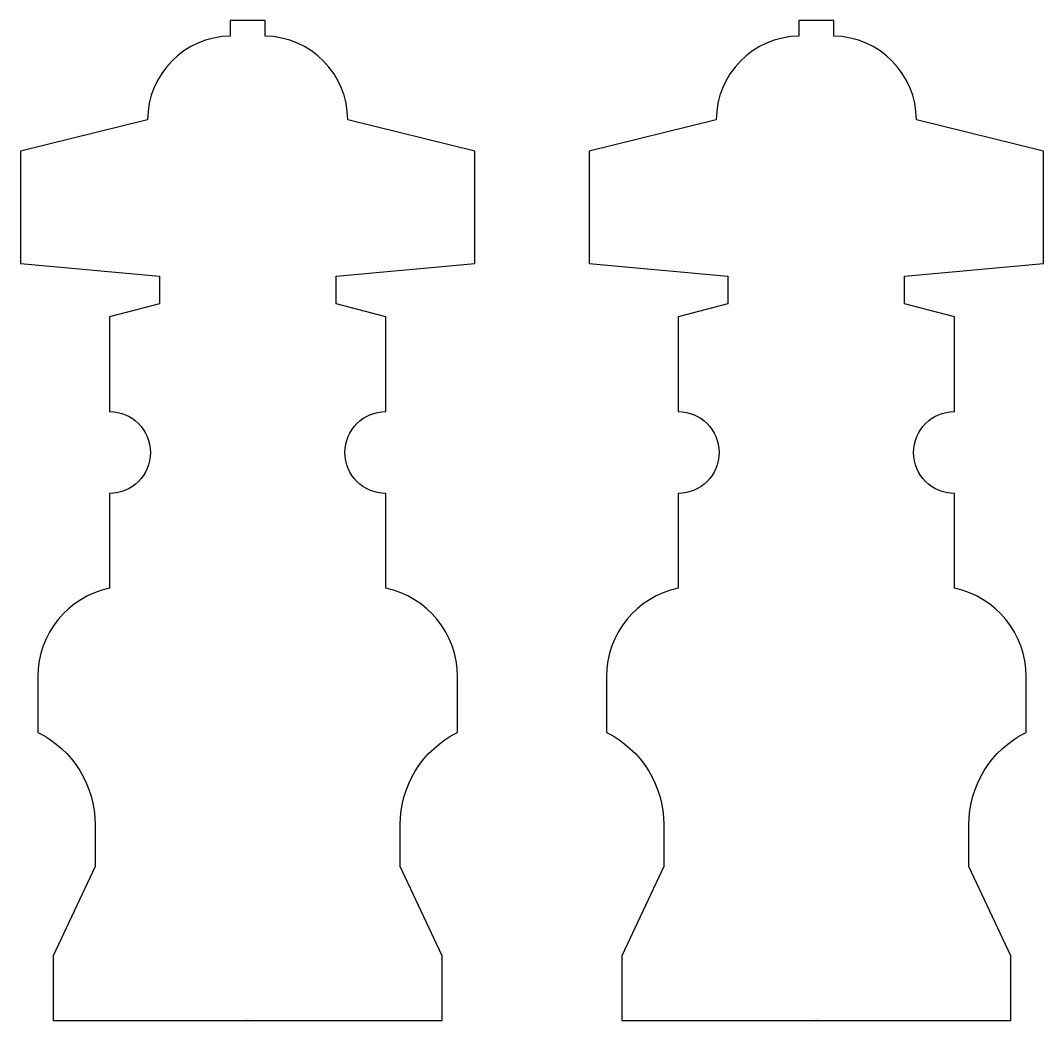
# Model space of a CAD drawing. Header units: millimetres. Extents: x -17.5 to 61.4, y -2.5 to 74.7.
import ezdxf

# ---------------------------------------------------------------- set-up
doc = ezdxf.new("R2010")
doc.units = ezdxf.units.MM
doc.layers.add('FRONT', color=12, linetype='CONTINUOUS')
doc.layers.add('SIDE', color=250, linetype='CONTINUOUS')

msp = doc.modelspace()

# ---------------------------------------------------------------- linework, layer by layer
at = {"layer": 'FRONT'}
msp.add_lwpolyline([(54.554, 44.493), (54.554, 51.802), (50.708, 52.802), (50.708, 54.935), (61.427, 55.935), (61.427, 64.588), (51.612, 67.002, 0.409711), (45.239, 73.474), (45.239, 74.681), (42.541, 74.681), (42.541, 73.474, 0.409711), (36.168, 67.002), (26.353, 64.588), (26.353, 55.935), (37.072, 54.935), (37.072, 52.802), (33.226, 51.802), (33.226, 44.493, -1), (33.226, 38.176), (33.226, 30.867, 0.354493), (27.704, 24.057), (27.704, 19.734, -0.284946), (32.117, 12.619), (32.117, 9.377), (28.89, 2.5), (28.89, -2.5), (58.89, -2.5), (58.89, 2.5), (55.663, 9.377), (55.663, 12.619, -0.284946), (60.076, 19.734), (60.076, 24.057, 0.354493), (54.554, 30.867), (54.554, 38.176, -1)], format="xyb", close=True, dxfattribs=at)
msp.add_point((43.89, -2.5), dxfattribs=at)
at = {"layer": 'SIDE'}
msp.add_lwpolyline([(10.664, 44.493), (10.664, 51.802), (6.818, 52.802), (6.818, 54.935), (17.537, 55.935), (17.537, 64.588), (7.722, 67.002, 0.409711), (1.349, 73.474), (1.349, 74.681), (-1.349, 74.681), (-1.349, 73.474, 0.409711), (-7.722, 67.002), (-17.537, 64.588), (-17.537, 55.935), (-6.818, 54.935), (-6.818, 52.802), (-10.664, 51.802), (-10.664, 44.493, -1), (-10.664, 38.176), (-10.664, 30.867, 0.354493), (-16.186, 24.057), (-16.186, 19.734, -0.284946), (-11.773, 12.619), (-11.773, 9.377), (-15, 2.5), (-15, -2.5), (15, -2.5), (15, 2.5), (11.773, 9.377), (11.773, 12.619, -0.284946), (16.186, 19.734), (16.186, 24.057, 0.354493), (10.664, 30.867), (10.664, 38.176, -1)], format="xyb", close=True, dxfattribs=at)
msp.add_point((0, -2.5), dxfattribs=at)

doc.saveas('drawing.dxf')
